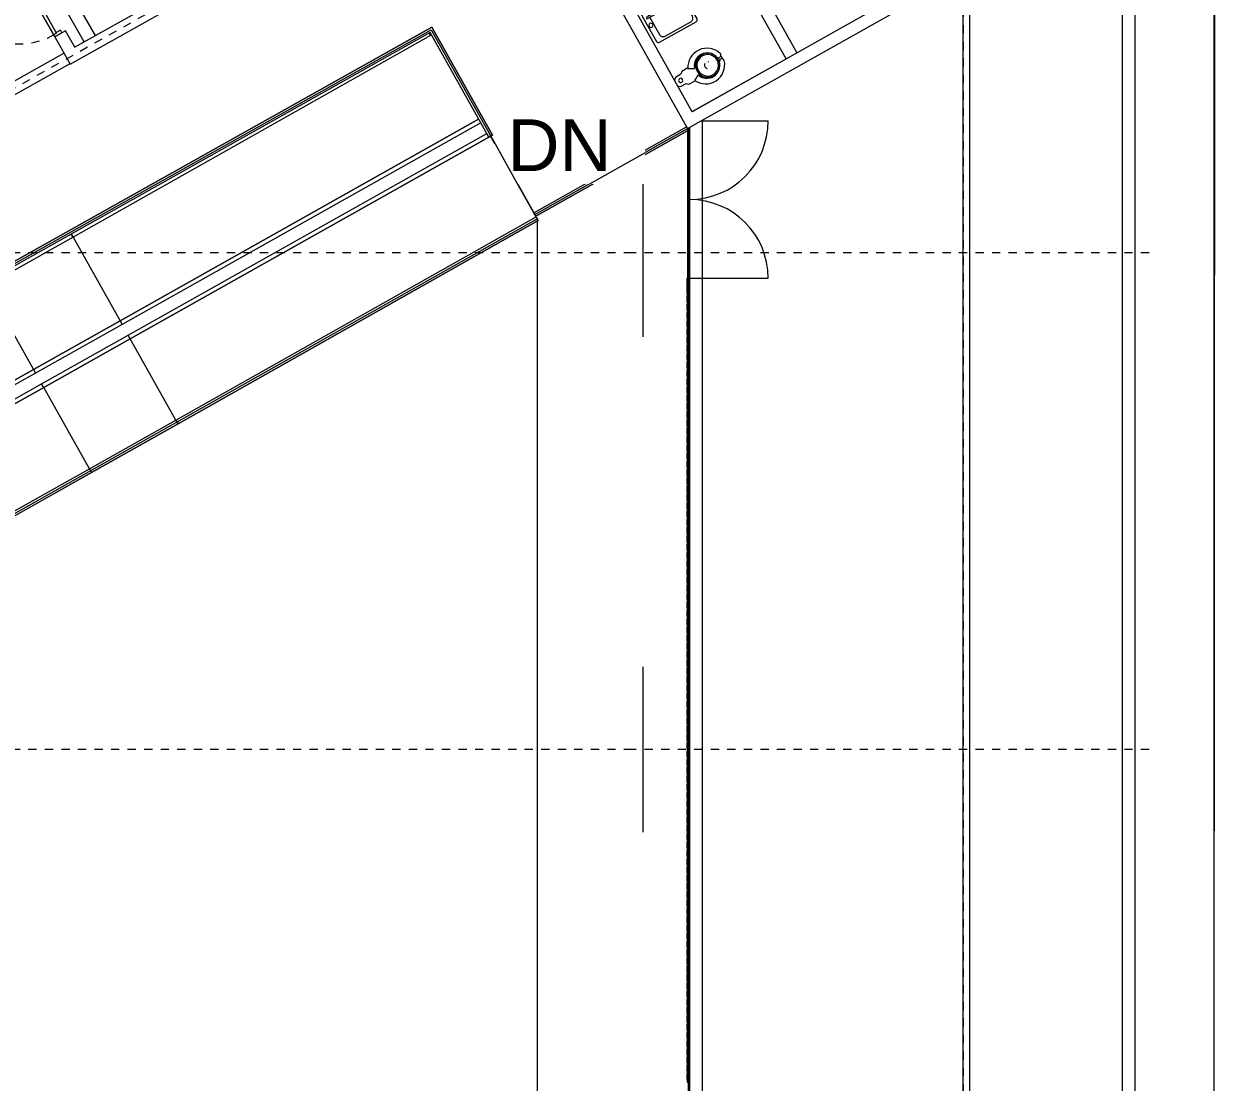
# Model space of a CAD drawing. Header units: metres. Extents: x -10 to 246, y 16 to 113.
# Drawn here: x 43.03 to 57.43, y 60.6 to 73.39 of the extents above; entities that cross this region are included whole.
import ezdxf

# ---------------------------------------------------------------- set-up
doc = ezdxf.new("R2010")
doc.units = ezdxf.units.M
doc.linetypes.add('LineaDiscontinua-1_5mm', pattern=[0.003, 0.0015, -0.0015])
doc.linetypes.add('LíneaDeRejilla', pattern=[0.021, 0.012, -0.003, 0.003, -0.003])
for name, color, linetype, lineweight in [('A-BRND', 11, 'Continuous', 5), ('A-DETL', 3, 'Continuous', 5), ('A-DETL-3', 151, 'Continuous', 5), ('A-GENM', 13, 'Continuous', 5), ('A-MURO', 113, 'Continuous', 9), ('A-PISO', 51, 'Continuous', 9), ('A-PISO-RAMP', 51, 'Continuous', 5), ('A-PISO-RAMP-TEXT', 2, 'Continuous', 5), ('A-PUER', 31, 'Continuous', 5), ('A-PUER-MARC', 31, 'Continuous', 5), ('A-TEXT-NOTA', 2, 'Continuous', 5), ('A-VENT-CORT', 52, 'Continuous', 5), ('A-VENT-CORT-MARC', 51, 'Continuous', 5), ('A-WALL', 113, 'Continuous', 18), ('H-HID-APAR', 6, 'Continuous', 5), ('S-REJI', 1, 'Continuous', 5)]:
    doc.layers.add(name, color=color, linetype=linetype, lineweight=lineweight)
doc.styles.add('Arial_3', font='Arial.ttf', dxfattribs={"height": 0.5})
doc.styles.add('Arial_4', font='Arial.ttf', dxfattribs={"height": 0.625})

# ---------------------------------------------------------------- blocks, each defined once
blk = doc.blocks.new('M_Sink-Single-2D - 660 x 560mm-1187621-Nivel 2')
at = {"layer": 'H-HID-APAR'}
for p, q in [((0.002, 0.65), (0.002, 0.14)), ((0.002, 0.65), (0.002, 0.14)), ((0.636, 0.675), (0.027, 0.675)), ((0.636, 0.675), (0.027, 0.675)), ((0.033, 0.592), (0.033, 0.236)), ((0.579, 0.643), (0.084, 0.643)), ((0.63, 0.236), (0.63, 0.592)), ((0.662, 0.14), (0.662, 0.65)), ((0.662, 0.14), (0.662, 0.65)), ((0.341, 0.356), (0.322, 0.356)), ((0.322, 0.356), (0.322, 0.147)), ((0.341, 0.147), (0.341, 0.356)), ((0.084, 0.185), (0.322, 0.185)), ((0.322, 0.147), (0.341, 0.147)), ((0.341, 0.185), (0.579, 0.185)), ((0.027, 0.115), (0.636, 0.115)), ((0.027, 0.115), (0.636, 0.115))]:
    blk.add_line(p, q, dxfattribs=at)
for centre, radius, start, end in [((0.027, 0.65), 0.0254, 90, 180), ((0.027, 0.65), 0.0254, 90, 180), ((0.084, 0.592), 0.0508, 90, 180), ((0.579, 0.592), 0.0508, 360, 90), ((0.636, 0.65), 0.0254, 0, 90), ((0.636, 0.65), 0.0254, 0, 90), ((0.332, 0.356), 0.0508, 360, 180), ((0.332, 0.356), 0.0508, 180, 259.1931), ((0.332, 0.356), 0.0508, 280.8069, 0), ((0.084, 0.236), 0.0508, 180, 270), ((0.23, 0.15), 0.0254, 360, 180), ((0.23, 0.15), 0.0254, 180, 0), ((0.433, 0.15), 0.0254, 360, 180), ((0.433, 0.15), 0.0254, 180, 360), ((0.579, 0.236), 0.0508, 270, 0), ((0.027, 0.14), 0.0254, 180, 270), ((0.027, 0.14), 0.0254, 180, 270), ((0.636, 0.14), 0.0254, 270, 360), ((0.636, 0.14), 0.0254, 270, 0)]:
    blk.add_arc(centre, radius, start, end, dxfattribs=at)
blk = doc.blocks.new('M_Water Closet - Flush Valve - Floor Mounted - Private - 6_1 Lpf-1196158-Nivel 2')
at = {"layer": 'H-HID-APAR'}
for p, q in [((-0.064, -0.102), (-0.089, -0.127)), ((-0.089, -0.127), (-0.089, -0.213)), ((-0.038, 0), (-0.064, -0.025)), ((-0.064, -0.025), (-0.064, -0.102)), ((0.064, -0.025), (0.038, 0)), ((0.064, -0.102), (0.064, -0.025)), ((0.089, -0.127), (0.064, -0.102)), ((0.089, -0.213), (0.089, -0.127)), ((-0.043, -0.281), (-0.083, -0.209)), ((0.083, -0.209), (0.043, -0.281)), ((-0.006, -0.597), (-0.013, -0.596))]:
    blk.add_line(p, q, dxfattribs=at)
at = {"layer": 'H-HID-APAR', "flags": 128}
for points in [[(-0.111, -0.325), (-0.107, -0.321), (-0.102, -0.317), (-0.098, -0.313), (-0.092, -0.309), (-0.087, -0.306), (-0.082, -0.302), (-0.076, -0.299), (-0.071, -0.296), (-0.065, -0.293), (-0.059, -0.291), (-0.053, -0.289), (-0.051, -0.288)], [(0.051, -0.288), (0.057, -0.29), (0.063, -0.292), (0.068, -0.295), (0.074, -0.298), (0.08, -0.301), (0.085, -0.304), (0.09, -0.308), (0.096, -0.311), (0.101, -0.315), (0.105, -0.319), (0.11, -0.324)], [(0.014, -0.596), (0.009, -0.597), (0.003, -0.597)]]:
    blk.add_lwpolyline(points, dxfattribs=at)
at = {"layer": 'H-HID-APAR'}
for centre, radius, start, end in [((0, -0.064), 0.0254, 360, 180), ((0, -0.064), 0.0254, 180, 360), ((0.019, -0.418), 0.232, 115.8609, 252.5741), ((0.002, -0.429), 0.155, 106.9633, 257.0367), ((-0.002, -0.429), 0.155, 282.9633, 73.0367), ((-0.019, -0.418), 0.232, 287.4259, 64.1391), ((0, -0.438), 0.146, 0, 180), ((0, -0.438), 0.146, 161.4419, 165.9707), ((0, -0.437), 0.13, 90, 270), ((0, -0.438), 0.146, 146.5915, 151.9011), ((0, -0.438), 0.146, 132.2685, 137.754), ((0, -0.438), 0.146, 118.1189, 123.4335), ((0, -0.438), 0.146, 104.0429, 108.5788), ((0, -0.438), 0.04, 30, 140.1083), ((0, -0.437), 0.13, 270, 90), ((0, -0.438), 0.146, 71.4212, 75.9571), ((0, -0.438), 0.146, 56.5665, 61.8811), ((0, -0.438), 0.146, 42.246, 47.7315), ((0, -0.438), 0.146, 28.0989, 33.4085), ((0, -0.438), 0.146, 14.0293, 18.5581), ((0, -0.438), 0.146, 180, 238.3584), ((0, -0.438), 0.146, 240.6149, 251.1591), ((0, -0.438), 0.04, 315, 324.568), ((0, -0.438), 0.146, 288.8409, 299.3851), ((0, -0.438), 0.146, 301.6416, 0), ((-0.042, -0.61), 0.0307, 252.5741, 72.5741), ((0, -0.438), 0.146, 255.8551, 284.1449), ((0, -0.438), 0.197, 263.5978, 276.4022), ((0.042, -0.61), 0.0307, 107.4259, 287.4259)]:
    blk.add_arc(centre, radius, start, end, dxfattribs=at)
blk = doc.blocks.new('Montante rectangular - 30x30-1440428-Nivel 2')
at = {"layer": 'A-VENT-CORT-MARC'}
for p, q in [((-0.015, -0.015), (-0.015, 0.015)), ((-0.015, 0.015), (0.015, 0.015)), ((0.015, 0.015), (0.015, -0.015)), ((0.015, -0.015), (-0.015, -0.015))]:
    blk.add_line(p, q, dxfattribs=at)
blk = doc.blocks.new('Montante rectangular - 30x30-1440109-Nivel 2')
at = {"layer": 'A-VENT-CORT-MARC'}
for p, q in [((51.047, 58.004), (51.077, 58.004)), ((51.047, 57.934), (51.047, 58.004)), ((51.077, 57.934), (51.047, 57.934)), ((51.077, 58.004), (51.077, 57.934))]:
    blk.add_line(p, q, dxfattribs=at)
blk = doc.blocks.new('Montante rectangular - 30x30-1440110-Nivel 2')
at = {"layer": 'A-VENT-CORT-MARC'}
for p, q in [((51.047, 70.134), (51.047, 70.219)), ((51.077, 70.219), (51.077, 70.134)), ((51.077, 70.134), (51.047, 70.134))]:
    blk.add_line(p, q, dxfattribs=at)
blk = doc.blocks.new('Montante rectangular - 30x30-1440111-Nivel 2')
at = {"layer": 'A-VENT-CORT-MARC'}
for p, q in [((51.047, 70.319), (51.077, 70.319)), ((51.047, 70.219), (51.047, 70.319)), ((51.077, 70.319), (51.077, 70.219))]:
    blk.add_line(p, q, dxfattribs=at)
blk = doc.blocks.new('M_Door-Curtain-Wall-Double-Storefront - M_Door-Curtain-Wall-Double-Storefront-1504482-Nivel 2')
at = {"layer": 'A-PUER'}
for p, q in [((-0.95, -0.016), (-0.95, -0.966)), ((0.95, -0.157), (0.95, -0.966))]:
    blk.add_line(p, q, dxfattribs=at)
for centre, start, end in [((-0.95, -0.016), 270, 360), ((0.95, -0.016), 180, 270)]:
    blk.add_arc(centre, 0.95, start, end, dxfattribs=at)
blk = doc.blocks.new('Panel de sistema - Vidrio-10-1504484-Nivel 2')
at = {"layer": 'A-VENT-CORT'}
for p, q in [((-0.95, 0.005), (0.859, 0.005)), ((-0.95, 0.005), (-0.95, -0.005)), ((0.864, -0.005), (-0.95, -0.005))]:
    blk.add_line(p, q, dxfattribs=at)
blk = doc.blocks.new('Top Rail Type - Top Rail_Internal_-1126757-Nivel 2')
at = {"layer": 'A-BRND'}
for p, q in [((16.628, 55.789), (47.962, 73.353)), ((47.962, 73.353), (48.694, 72.047)), ((47.943, 73.285), (16.653, 55.745)), ((48.651, 72.023), (47.943, 73.285)), ((48.694, 72.047), (48.651, 72.023))]:
    blk.add_line(p, q, dxfattribs=at)
blk = doc.blocks.new('Top Rail Type - Top Rail_Internal_-V78-Nivel 2')
at = {"layer": 'A-BRND'}
for p, q in [((47.962, 73.353), (16.628, 55.789)), ((48.694, 72.047), (47.962, 73.353)), ((47.943, 73.285), (16.653, 55.745)), ((48.651, 72.023), (47.943, 73.285)), ((48.651, 72.023), (48.694, 72.047))]:
    blk.add_line(p, q, dxfattribs=at)
blk = doc.blocks.new('Puerta-Batiente-ConDilataciones - 900x2200-3 Dilataciones-1189421-Nivel 2')
at = {"layer": 'A-GENM'}
for p, q in [((0.422, -0.035), (-0.422, -0.035)), ((-0.422, -0.075), (0.422, -0.075)), ((-0.422, -0.075), (0.422, -0.075)), ((-0.422, -0.075), (0.422, -0.075)), ((0.41, -0.035), (-0.41, -0.035)), ((0.41, -0.035), (-0.41, -0.035))]:
    blk.add_line(p, q, dxfattribs=at)
at = {"layer": 'A-PUER'}
for p, q in [((-0.422, -0.919), (-0.422, -0.075)), ((-0.422, -0.075), (-0.382, -0.075)), ((-0.382, -0.075), (-0.382, -0.919)), ((-0.382, -0.919), (-0.422, -0.919))]:
    blk.add_line(p, q, dxfattribs=at)
at = {"layer": 'A-PUER', "linetype": 'LineaDiscontinua-1_5mm'}
blk.add_arc((-0.422, -0.075), 0.844, 272.7165, 0, dxfattribs=at)
at = {"layer": 'A-PUER-MARC', "lineweight": 9}
for p, q in [((-0.41, 0.025), (-0.45, 0.025)), ((-0.45, 0.025), (-0.45, -0.075)), ((-0.41, -0.035), (-0.41, 0.025)), ((0.45, 0.025), (0.41, 0.025)), ((0.41, 0.025), (0.41, -0.035)), ((0.45, -0.075), (0.45, 0.025)), ((-0.45, -0.075), (-0.422, -0.075)), ((-0.422, -0.075), (-0.422, -0.035)), ((-0.422, -0.035), (-0.41, -0.035)), ((0.41, -0.035), (0.422, -0.035)), ((0.422, -0.035), (0.422, -0.075)), ((0.422, -0.075), (0.45, -0.075))]:
    blk.add_line(p, q, dxfattribs=at)
blk = doc.blocks.new('Top Rail Type - Top Rail_Internal_-1746581-Nivel 2')
at = {"layer": 'A-BRND'}
for p, q in [((47.946, 73.25), (43.625, 70.814)), ((47.93, 73.277), (47.946, 73.25)), ((44.869, 68.602), (49.224, 71.058)), ((49.249, 71.014), (44.894, 68.559)), ((49.224, 71.058), (49.249, 71.014)), ((43.625, 70.814), (42.579, 70.226)), ((43.603, 70.852), (43.625, 70.814)), ((43.625, 70.814), (43.603, 70.852)), ((43.822, 68.014), (44.869, 68.602)), ((44.894, 68.559), (43.847, 67.97)), ((44.894, 68.559), (44.869, 68.602)), ((44.869, 68.602), (44.894, 68.559)), ((39.464, 65.564), (43.822, 68.014)), ((43.822, 68.014), (43.847, 67.97)), ((43.847, 67.97), (39.489, 65.52))]:
    blk.add_line(p, q, dxfattribs=at)
blk = doc.blocks.new('Top Rail Type - Top Rail_Internal_-V129-Nivel 2')
at = {"layer": 'A-BRND'}
for p, q in [((47.946, 73.25), (43.625, 70.814)), ((47.946, 73.25), (47.93, 73.277)), ((44.869, 68.602), (49.224, 71.058)), ((44.894, 68.559), (49.249, 71.014)), ((49.224, 71.058), (49.249, 71.014)), ((43.625, 70.814), (42.579, 70.226)), ((43.822, 68.014), (44.869, 68.602)), ((43.847, 67.97), (44.894, 68.559)), ((39.464, 65.564), (43.822, 68.014)), ((39.489, 65.52), (43.847, 67.97))]:
    blk.add_line(p, q, dxfattribs=at)
blk = doc.blocks.new('Top Rail Type - Top Rail_Internal_-1752441-Nivel 2')
at = {"layer": 'A-BRND'}
for p, q in [((44.193, 69.803), (48.528, 72.241)), ((48.553, 72.197), (44.218, 69.76)), ((44.291, 69.628), (48.626, 72.066)), ((48.651, 72.022), (44.315, 69.585)), ((48.649, 72.079), (48.673, 72.035)), ((43.147, 69.215), (44.193, 69.803)), ((44.218, 69.76), (43.172, 69.171)), ((44.193, 69.803), (44.218, 69.76)), ((43.245, 69.041), (44.291, 69.628)), ((44.315, 69.585), (43.27, 68.997)), ((44.315, 69.585), (44.291, 69.628)), ((38.789, 66.765), (43.147, 69.215)), ((43.172, 69.171), (38.813, 66.721)), ((43.147, 69.215), (43.172, 69.171)), ((38.887, 66.59), (43.245, 69.041)), ((43.27, 68.997), (38.911, 66.547)), ((43.27, 68.997), (43.245, 69.041))]:
    blk.add_line(p, q, dxfattribs=at)
blk = doc.blocks.new('Top Rail Type - Top Rail_Internal_-V130-Nivel 2')
at = {"layer": 'A-BRND'}
for p, q in [((48.528, 72.241), (44.193, 69.803)), ((48.553, 72.197), (44.218, 69.76)), ((44.291, 69.628), (48.626, 72.066)), ((44.315, 69.585), (48.651, 72.022)), ((48.649, 72.079), (48.673, 72.035)), ((44.193, 69.803), (43.147, 69.215)), ((44.218, 69.76), (43.172, 69.171)), ((43.245, 69.041), (44.291, 69.628)), ((43.27, 68.997), (44.315, 69.585)), ((43.147, 69.215), (38.789, 66.765)), ((43.172, 69.171), (38.813, 66.721)), ((38.887, 66.59), (43.245, 69.041)), ((38.911, 66.547), (43.27, 68.997))]:
    blk.add_line(p, q, dxfattribs=at)
blk = doc.blocks.new('Top Rail Type - Top Rail_Internal_-1758537-Nivel 2')
at = {"layer": 'A-BRND'}
for p, q in [((49.195, 71.109), (51.04, 72.147)), ((51.074, 72.109), (49.219, 71.066)), ((51.062, 72.13), (51.074, 72.109)), ((49.219, 71.066), (49.195, 71.109))]:
    blk.add_line(p, q, dxfattribs=at)
blk = doc.blocks.new('Top Rail Type - Top Rail_Internal_-V131-Nivel 2')
at = {"layer": 'A-BRND'}
for p, q in [((49.195, 71.109), (51.04, 72.147)), ((49.219, 71.066), (51.074, 72.109)), ((51.062, 72.13), (51.074, 72.109)), ((49.195, 71.109), (49.219, 71.066))]:
    blk.add_line(p, q, dxfattribs=at)

msp = doc.modelspace()

# ---------------------------------------------------------------- linework, layer by layer
at = {"layer": 'A-DETL'}
for p, q in [((50.512, 71.61), (50.512, 70.61)), ((50.512, 70.61), (50.512, 69.61)), ((50.512, 65.624), (50.512, 64.624)), ((50.512, 64.624), (50.512, 63.624))]:
    msp.add_line(p, q, dxfattribs=at)
at = {"layer": 'A-DETL-3'}
for p, q in [((42.928, 74.082), (43.404, 73.233)), ((43.404, 73.233), (42.928, 74.082)), ((26.685, 61.397), (47.952, 73.318))]:
    msp.add_line(p, q, dxfattribs=at)
at = {"layer": 'A-MURO'}
for p, q in [((56.461, 78.322), (56.461, 53.367)), ((56.311, 53.517), (56.311, 78.065)), ((52.245, 72.968), (51.048, 75.098)), ((51.179, 75.171), (52.376, 73.042)), ((43.761, 73.176), (43.199, 74.15)), ((43.404, 74.094), (43.892, 73.25)), ((43.644, 73.111), (43.761, 73.176)), ((42.052, 72.219), (43.513, 73.038)), ((43.587, 72.907), (42.017, 72.027)), ((51.109, 72.331), (52.245, 72.968)), ((51.231, 72.226), (51.231, 57.517)), ((51.081, 57.667), (51.081, 72.141))]:
    msp.add_line(p, q, dxfattribs=at)
at = {"layer": 'A-PISO'}
for p, q in [((57.408, 45.28), (57.431, 79.662)), ((57.416, 79.65), (57.416, 45.28)), ((54.461, 74.042), (54.461, 55.917)), ((54.386, 55.917), (54.386, 74)), ((48.673, 72.035), (49.195, 71.109)), ((51.062, 72.102), (51.062, 57.667)), ((27.997, 59.062), (49.236, 71.036)), ((49.236, 71.036), (49.236, 57.717))]:
    msp.add_line(p, q, dxfattribs=at)
at = {"layer": 'A-PISO-RAMP'}
for p, q in [((47.948, 73.275), (47.935, 73.268)), ((49.195, 71.109), (48.673, 72.035)), ((49.224, 71.058), (49.219, 71.066)), ((43.625, 70.814), (44.193, 69.803)), ((42.579, 70.226), (43.147, 69.215)), ((44.869, 68.602), (44.315, 69.585)), ((43.822, 68.014), (43.27, 68.997))]:
    msp.add_line(p, q, dxfattribs=at)
at = {"layer": 'A-WALL'}
for p, q in [((43.588, 72.905), (51.411, 77.29)), ((48.007, 75.554), (43.645, 73.109)), ((51.11, 72.329), (49.876, 74.53)), ((49.745, 74.456), (51.052, 72.125)), ((51.052, 72.125), (54.461, 74.042)), ((54.311, 74.13), (51.11, 72.329)), ((43.535, 73.306), (43.404, 73.233)), ((43.645, 73.109), (43.535, 73.306)), ((43.404, 73.233), (43.588, 72.905))]:
    msp.add_line(p, q, dxfattribs=at)
at = {"layer": 'S-REJI', "linetype": 'LíneaDeRejilla'}
for p, q in [((54.386, 86.575), (54.386, 51.353)), ((50.384, 70.624), (6.753, 70.624)), ((56.634, 70.624), (50.384, 70.624)), ((50.384, 64.624), (6.753, 64.624)), ((56.634, 64.624), (50.384, 64.624))]:
    msp.add_line(p, q, dxfattribs=at)

# ---------------------------------------------------------------- block references
at = {"layer": 'A-BRND'}
for name in ['Top Rail Type - Top Rail_Internal_-1126757-Nivel 2', 'Top Rail Type - Top Rail_Internal_-V78-Nivel 2', 'Top Rail Type - Top Rail_Internal_-1746581-Nivel 2', 'Top Rail Type - Top Rail_Internal_-V129-Nivel 2', 'Top Rail Type - Top Rail_Internal_-1752441-Nivel 2', 'Top Rail Type - Top Rail_Internal_-V130-Nivel 2', 'Top Rail Type - Top Rail_Internal_-1758537-Nivel 2', 'Top Rail Type - Top Rail_Internal_-V131-Nivel 2']:
    msp.add_blockref(name, (0, 0), dxfattribs=at)
at = {"layer": 'A-PUER'}
for name, p, rotation in [('Puerta-Batiente-ConDilataciones - 900x2200-3 Dilataciones-1189421-Nivel 2', (43.249, 73.662), 299.2725903057571), ('M_Door-Curtain-Wall-Double-Storefront - M_Door-Curtain-Wall-Double-Storefront-1504482-Nivel 2', (51.062, 71.269), 90)]:
    msp.add_blockref(name, p, dxfattribs=dict(at, rotation=rotation))
at = {"layer": 'A-VENT-CORT', "rotation": 90}
msp.add_blockref('Panel de sistema - Vidrio-10-1504484-Nivel 2', (51.062, 71.269), dxfattribs=at)
at = {"layer": 'A-VENT-CORT-MARC'}
for name, p in [('Montante rectangular - 30x30-1440111-Nivel 2', (0, 0)), ('Montante rectangular - 30x30-1440110-Nivel 2', (0, 0)), ('Montante rectangular - 30x30-1440109-Nivel 2', (0, 12.1)), ('Montante rectangular - 30x30-1440109-Nivel 2', (0, 12)), ('Montante rectangular - 30x30-1440109-Nivel 2', (0, 11.9)), ('Montante rectangular - 30x30-1440109-Nivel 2', (0, 11.8)), ('Montante rectangular - 30x30-1440109-Nivel 2', (0, 11.7)), ('Montante rectangular - 30x30-1440109-Nivel 2', (0, 11.6)), ('Montante rectangular - 30x30-1440109-Nivel 2', (0, 11.5)), ('Montante rectangular - 30x30-1440109-Nivel 2', (0, 11.4)), ('Montante rectangular - 30x30-1440109-Nivel 2', (0, 11.3)), ('Montante rectangular - 30x30-1440109-Nivel 2', (0, 11.2)), ('Montante rectangular - 30x30-1440109-Nivel 2', (0, 11.1)), ('Montante rectangular - 30x30-1440109-Nivel 2', (0, 11)), ('Montante rectangular - 30x30-1440109-Nivel 2', (0, 10.9)), ('Montante rectangular - 30x30-1440109-Nivel 2', (0, 10.8)), ('Montante rectangular - 30x30-1440109-Nivel 2', (0, 10.7)), ('Montante rectangular - 30x30-1440109-Nivel 2', (0, 10.6)), ('Montante rectangular - 30x30-1440109-Nivel 2', (0, 10.5)), ('Montante rectangular - 30x30-1440109-Nivel 2', (0, 10.4)), ('Montante rectangular - 30x30-1440109-Nivel 2', (0, 10.3)), ('Montante rectangular - 30x30-1440109-Nivel 2', (0, 10.2)), ('Montante rectangular - 30x30-1440109-Nivel 2', (0, 10.1)), ('Montante rectangular - 30x30-1440109-Nivel 2', (0, 10)), ('Montante rectangular - 30x30-1440109-Nivel 2', (0, 9.9)), ('Montante rectangular - 30x30-1440109-Nivel 2', (0, 9.8)), ('Montante rectangular - 30x30-1440109-Nivel 2', (0, 9.7)), ('Montante rectangular - 30x30-1440109-Nivel 2', (0, 9.6)), ('Montante rectangular - 30x30-1440109-Nivel 2', (0, 9.5)), ('Montante rectangular - 30x30-1440109-Nivel 2', (0, 9.4)), ('Montante rectangular - 30x30-1440109-Nivel 2', (0, 9.3)), ('Montante rectangular - 30x30-1440109-Nivel 2', (0, 9.2)), ('Montante rectangular - 30x30-1440109-Nivel 2', (0, 9.1)), ('Montante rectangular - 30x30-1440109-Nivel 2', (0, 9)), ('Montante rectangular - 30x30-1440109-Nivel 2', (0, 8.9)), ('Montante rectangular - 30x30-1440109-Nivel 2', (0, 8.8)), ('Montante rectangular - 30x30-1440109-Nivel 2', (0, 8.7)), ('Montante rectangular - 30x30-1440109-Nivel 2', (0, 8.6)), ('Montante rectangular - 30x30-1440109-Nivel 2', (0, 8.5)), ('Montante rectangular - 30x30-1440109-Nivel 2', (0, 8.4)), ('Montante rectangular - 30x30-1440109-Nivel 2', (0, 8.3)), ('Montante rectangular - 30x30-1440109-Nivel 2', (0, 8.2)), ('Montante rectangular - 30x30-1440109-Nivel 2', (0, 8.1)), ('Montante rectangular - 30x30-1440109-Nivel 2', (0, 8)), ('Montante rectangular - 30x30-1440109-Nivel 2', (0, 7.9)), ('Montante rectangular - 30x30-1440109-Nivel 2', (0, 7.8)), ('Montante rectangular - 30x30-1440109-Nivel 2', (0, 7.7)), ('Montante rectangular - 30x30-1440109-Nivel 2', (0, 7.6)), ('Montante rectangular - 30x30-1440109-Nivel 2', (0, 7.5)), ('Montante rectangular - 30x30-1440109-Nivel 2', (0, 7.4)), ('Montante rectangular - 30x30-1440109-Nivel 2', (0, 7.3)), ('Montante rectangular - 30x30-1440109-Nivel 2', (0, 7.2)), ('Montante rectangular - 30x30-1440109-Nivel 2', (0, 7.1)), ('Montante rectangular - 30x30-1440109-Nivel 2', (0, 7)), ('Montante rectangular - 30x30-1440109-Nivel 2', (0, 6.9)), ('Montante rectangular - 30x30-1440109-Nivel 2', (0, 6.8)), ('Montante rectangular - 30x30-1440109-Nivel 2', (0, 6.7)), ('Montante rectangular - 30x30-1440109-Nivel 2', (0, 6.6)), ('Montante rectangular - 30x30-1440109-Nivel 2', (0, 6.5)), ('Montante rectangular - 30x30-1440109-Nivel 2', (0, 6.4)), ('Montante rectangular - 30x30-1440109-Nivel 2', (0, 6.3)), ('Montante rectangular - 30x30-1440109-Nivel 2', (0, 6.2)), ('Montante rectangular - 30x30-1440109-Nivel 2', (0, 6.1)), ('Montante rectangular - 30x30-1440109-Nivel 2', (0, 6)), ('Montante rectangular - 30x30-1440109-Nivel 2', (0, 5.9)), ('Montante rectangular - 30x30-1440109-Nivel 2', (0, 5.8)), ('Montante rectangular - 30x30-1440109-Nivel 2', (0, 5.7)), ('Montante rectangular - 30x30-1440109-Nivel 2', (0, 5.6)), ('Montante rectangular - 30x30-1440109-Nivel 2', (0, 5.5)), ('Montante rectangular - 30x30-1440109-Nivel 2', (0, 5.4)), ('Montante rectangular - 30x30-1440109-Nivel 2', (0, 5.3)), ('Montante rectangular - 30x30-1440109-Nivel 2', (0, 5.2)), ('Montante rectangular - 30x30-1440109-Nivel 2', (0, 5.1)), ('Montante rectangular - 30x30-1440109-Nivel 2', (0, 5)), ('Montante rectangular - 30x30-1440109-Nivel 2', (0, 4.9)), ('Montante rectangular - 30x30-1440109-Nivel 2', (0, 4.8)), ('Montante rectangular - 30x30-1440109-Nivel 2', (0, 4.7)), ('Montante rectangular - 30x30-1440109-Nivel 2', (0, 4.6)), ('Montante rectangular - 30x30-1440109-Nivel 2', (0, 4.5)), ('Montante rectangular - 30x30-1440109-Nivel 2', (0, 4.4)), ('Montante rectangular - 30x30-1440109-Nivel 2', (0, 4.3)), ('Montante rectangular - 30x30-1440109-Nivel 2', (0, 4.2)), ('Montante rectangular - 30x30-1440109-Nivel 2', (0, 4.1)), ('Montante rectangular - 30x30-1440109-Nivel 2', (0, 4)), ('Montante rectangular - 30x30-1440109-Nivel 2', (0, 3.9)), ('Montante rectangular - 30x30-1440109-Nivel 2', (0, 3.8)), ('Montante rectangular - 30x30-1440109-Nivel 2', (0, 3.7)), ('Montante rectangular - 30x30-1440109-Nivel 2', (0, 3.6)), ('Montante rectangular - 30x30-1440109-Nivel 2', (0, 3.5)), ('Montante rectangular - 30x30-1440109-Nivel 2', (0, 3.4)), ('Montante rectangular - 30x30-1440109-Nivel 2', (0, 3.3)), ('Montante rectangular - 30x30-1440109-Nivel 2', (0, 3.2)), ('Montante rectangular - 30x30-1440109-Nivel 2', (0, 3.1)), ('Montante rectangular - 30x30-1440109-Nivel 2', (0, 3)), ('Montante rectangular - 30x30-1440109-Nivel 2', (0, 2.9)), ('Montante rectangular - 30x30-1440109-Nivel 2', (0, 2.8)), ('Montante rectangular - 30x30-1440109-Nivel 2', (0, 2.7))]:
    msp.add_blockref(name, p, dxfattribs=at)
at = {"layer": 'A-VENT-CORT-MARC', "extrusion": (0, 0, -1), "rotation": 270.0000000000001}
for p in [(-51.062, 70.119), (-51.062, 70.019), (-51.062, 69.919), (-51.062, 69.819), (-51.062, 69.719), (-51.062, 69.619), (-51.062, 69.519), (-51.062, 69.419), (-51.062, 69.319), (-51.062, 69.219), (-51.062, 69.119), (-51.062, 69.019), (-51.062, 68.919), (-51.062, 68.819), (-51.062, 68.719), (-51.062, 68.619), (-51.062, 68.519), (-51.062, 68.419), (-51.062, 68.319), (-51.062, 68.219), (-51.062, 68.119), (-51.062, 68.019), (-51.062, 67.919), (-51.062, 67.819), (-51.062, 67.719), (-51.062, 67.619), (-51.062, 67.519), (-51.062, 67.419), (-51.062, 67.319), (-51.062, 67.219), (-51.062, 67.119), (-51.062, 67.019), (-51.062, 66.919), (-51.062, 66.819), (-51.062, 66.719), (-51.062, 66.619), (-51.062, 66.519), (-51.062, 66.419), (-51.062, 66.319), (-51.062, 66.219), (-51.062, 66.119), (-51.062, 66.019), (-51.062, 65.919), (-51.062, 65.819), (-51.062, 65.719), (-51.062, 65.619), (-51.062, 65.519), (-51.062, 65.419), (-51.062, 65.319), (-51.062, 65.219), (-51.062, 65.119), (-51.062, 65.019), (-51.062, 64.919), (-51.062, 64.819), (-51.062, 64.719), (-51.062, 64.619), (-51.062, 64.519), (-51.062, 64.419), (-51.062, 64.319), (-51.062, 64.219), (-51.062, 64.119), (-51.062, 64.019), (-51.062, 63.919), (-51.062, 63.819), (-51.062, 63.719), (-51.062, 63.619), (-51.062, 63.519), (-51.062, 63.419), (-51.062, 63.319), (-51.062, 63.219), (-51.062, 63.119), (-51.062, 63.019), (-51.062, 62.919), (-51.062, 62.819), (-51.062, 62.719), (-51.062, 62.619), (-51.062, 62.519), (-51.062, 62.419), (-51.062, 62.319), (-51.062, 62.219), (-51.062, 62.119), (-51.062, 62.019), (-51.062, 61.919), (-51.062, 61.819), (-51.062, 61.719), (-51.062, 61.619), (-51.062, 61.519), (-51.062, 61.419), (-51.062, 61.319), (-51.062, 61.219), (-51.062, 61.119), (-51.062, 61.019), (-51.062, 60.919), (-51.062, 60.819), (-51.062, 60.719), (-51.062, 60.619)]:
    msp.add_blockref('Montante rectangular - 30x30-1440428-Nivel 2', p, dxfattribs=at)
at = {"layer": 'H-HID-APAR'}
for name, p, rotation in [('M_Sink-Single-2D - 660 x 560mm-1187621-Nivel 2', (50.268, 73.677), 299.2725903057568), ('M_Water Closet - Flush Valve - Floor Mounted - Private - 6_1 Lpf-1196158-Nivel 2', (50.915, 72.677), 119.2725903057576)]:
    msp.add_blockref(name, p, dxfattribs=dict(at, rotation=rotation))

# ---------------------------------------------------------------- texts
at = {"layer": 'A-TEXT-NOTA', "color": 7, "insert": (32, 71.412), "char_height": 0.5, "width": 16.55485, "attachment_point": 1, "rotation": 28.9833, "style": 'Arial_3'}
msp.add_mtext('ambiente pedagogico niños 37 a 60 meses', dxfattribs=at)

# ---------------------------------------------------------------- next in the draw order: texts
at = {"layer": 'A-PISO-RAMP-TEXT', "insert": (48.875, 72.237), "char_height": 0.625, "width": 1.50684, "attachment_point": 1, "line_spacing_factor": 0.941778, "style": 'Arial_4', "bg_fill": 3, "box_fill_scale": 1.25, "bg_fill_color": 256, "bg_fill_true_color": 13158600, "bg_fill_transparency": 0}
msp.add_mtext('DN', dxfattribs=at)

# ---------------------------------------------------------------- next in the draw order: linework, layer by layer
at = {"layer": 'A-DETL-3'}
for p, q in [((47.952, 73.318), (49.206, 71.087)), ((49.206, 71.087), (51.052, 72.125))]:
    msp.add_line(p, q, dxfattribs=at)
at = {"layer": 'S-REJI', "linetype": 'LíneaDeRejilla'}
msp.add_line((50.427, 76.824), (2.537, 49.98), dxfattribs=at)

doc.saveas('drawing.dxf')
